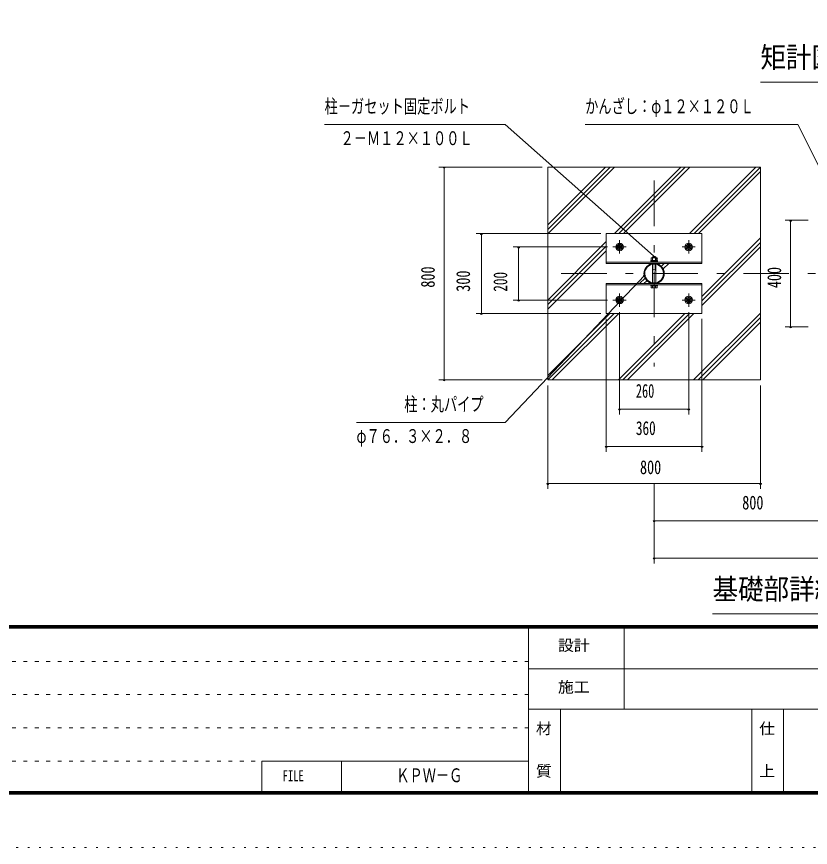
# Model space of a CAD drawing. Units: millimetres, scale not verified, with parts at other scales. Extents: x -32484 to 32484, y -14700 to 14700.
# Drawn here: x 10413 to 20867, y -14700 to -3766 of the extents above; entities that cross this region are included whole.
import ezdxf
from ezdxf.enums import TextEntityAlignment as Align

# ---------------------------------------------------------------- set-up
doc = ezdxf.new("R2010")
doc.units = ezdxf.units.MM
doc.header["$LTSCALE"] = 50
for name, pattern in [('USER1', [3, 1, -2]), ('USER3', [24, 12, -5, 2, -5]), ('USER4', [3, 0.5, -2.5])]:
    doc.linetypes.add(name, pattern=pattern)
doc.layers.add('0-1_0-F', color=7, linetype='Continuous')
for name, color, linetype, lineweight in [('0-6_2-0BOLD', 7, 'Continuous', 18), ('0-8_2-2CENTER', 3, 'USER3', 18), ('0-9_2-4THIN', 4, 'Continuous', 18), ('0-A_2-5DIM', 3, 'Continuous', 18), ('0-B_2-6HATCH', 2, 'Continuous', 18), ('0-C_F-F', 5, 'Continuous', 18), ('0-D_F-E_J_ADD', 3, 'USER4', 18)]:
    doc.layers.add(name, color=color, linetype=linetype, lineweight=lineweight)
doc.styles.add('ＭＳ ゴシック', font='')
doc.styles.get('ＭＳ ゴシック').set_extended_font_data('MS Gothic')

msp = doc.modelspace()

# ---------------------------------------------------------------- linework, layer by layer
at = {"layer": '0-6_2-0BOLD'}
for p, q in [((18788.94, -6976.12), (18788.94, -6944.65)), ((18798.65, -6986.62), (18809.14, -6976.12)), ((18819.64, -6976.12), (18809.14, -6986.62)), ((18829.35, -6944.65), (18829.35, -6976.12)), ((18830.15, -6929.57), (18830.15, -6941.12)), ((19439.15, -6997.82), (18179.15, -6997.82)), ((18788.14, -7269.03), (18788.14, -7025.17)), ((18788.14, -7097.57), (18830.15, -7097.57)), ((18830.15, -7025.17), (18830.15, -7269.03)), ((18179.15, -7296.37), (19439.15, -7296.37)), ((18788.94, -7307.57), (18788.94, -7332.04)), ((18829.35, -7307.57), (18829.35, -7332.04)), ((18852.89, -7307.57), (18852.89, -7296.37))]:
    msp.add_line(p, q, dxfattribs=at)
for points in [[(17409.14, -8547.1), (17409.14, -5747.09), (20209.14, -5747.09), (20209.14, -8547.1)], [(19439.15, -7013.57), (19439.15, -6621.57), (18179.15, -6621.57), (18179.15, -7013.57)], [(18389.15, -6776.89), (18354.14, -6756.68), (18319.14, -6776.89), (18319.14, -6817.3), (18354.15, -6837.51), (18389.15, -6817.3)], [(19229.14, -6776.89), (19264.14, -6756.68), (19299.14, -6776.89), (19299.14, -6817.3), (19264.15, -6837.51), (19229.14, -6817.3)], [(18179.15, -7672.62), (19439.15, -7672.62), (19439.15, -7280.62), (18179.15, -7280.62)], [(18354.15, -7456.68), (18319.14, -7476.89), (18319.14, -7517.3), (18354.14, -7537.51), (18389.15, -7517.3), (18389.15, -7476.89)], [(19264.14, -7537.51), (19299.14, -7517.3), (19299.14, -7476.89), (19264.15, -7456.68), (19229.14, -7476.89), (19229.14, -7517.3)]]:
    msp.add_lwpolyline(points, close=True, dxfattribs=at)
for points in [[(18852.89, -6997.82), (18852.89, -6986.62), (18765.39, -6986.62), (18765.39, -6997.82)], [(18766.45, -6986.62), (18766.45, -6976.12), (18851.85, -6976.12), (18851.85, -6986.62)], [(18849.56, -6976.12), (18849.56, -6944.65), (18843.45, -6941.12), (18774.84, -6941.12), (18768.73, -6944.65), (18768.73, -6976.12)], [(18788.14, -6941.12), (18788.14, -6929.57), (18795.15, -6922.57), (18823.15, -6922.57), (18830.14, -6929.57), (18788.14, -6929.57)], [(18852.89, -7307.57), (18765.39, -7307.57), (18765.39, -7296.37)], [(18768.73, -7307.57), (18768.73, -7332.04), (18774.84, -7335.57), (18843.45, -7335.57)], [(18843.45, -7335.57), (18849.56, -7332.04), (18849.56, -7307.57)]]:
    msp.add_lwpolyline(points, dxfattribs=at)
for centre, radius in [((18354.14, -6797.09), 50.75), ((18354.14, -6797.09), 34.3), ((19264.14, -6797.09), 50.75), ((19264.14, -6797.09), 34.3), ((18354.14, -6797.09), 15.4), ((19264.14, -6797.09), 15.4), ((18809.14, -7147.1), 133.53), ((18809.14, -7147.1), 123.72), ((18354.14, -7497.1), 50.75), ((18354.14, -7497.1), 34.3), ((18354.14, -7497.1), 15.4), ((19264.14, -7497.1), 50.75), ((19264.14, -7497.1), 34.3), ((19264.14, -7497.1), 15.4)]:
    msp.add_circle(centre, radius, dxfattribs=at)
for centre, radius, start, end in [((18778.84, -6957.33), 16.21, 51.45377, 90), ((18809.14, -7000.69), 59.57, 70.16867, 109.82912), ((18839.46, -6957.34), 16.22, 90, 128.53143), ((18778.84, -7319.36), 16.21, 270, 308.54623), ((18809.14, -7276), 59.57, 250.17088, 289.83133), ((18839.46, -7319.35), 16.22, 231.46857, 270)]:
    msp.add_arc(centre, radius, start, end, dxfattribs=at)
at = {"layer": '0-8_2-2CENTER'}
for p, q in [((18809.14, -5922.1), (18809.14, -8372.1)), ((18354.14, -6709.6), (18354.14, -6884.6)), ((19264.14, -6709.6), (19264.14, -6884.6)), ((18266.64, -6797.09), (18441.65, -6797.09)), ((19351.64, -6797.09), (19176.64, -6797.09)), ((17584.15, -7147.1), (27034.14, -7147.1)), ((18354.14, -7584.6), (18354.14, -7409.6)), ((19264.14, -7409.6), (19264.14, -7584.6)), ((18441.65, -7497.1), (18266.64, -7497.1)), ((19351.64, -7497.1), (19176.64, -7497.1))]:
    msp.add_line(p, q, dxfattribs=at)
at = {"layer": '0-9_2-4THIN'}
for p, q in [((18793.74, -6923.97), (18793.74, -6941.12)), ((18824.55, -6941.12), (18824.55, -6923.97)), ((18824.55, -7097.57), (18824.55, -7024.33)), ((18830.15, -7107.28), (18824.55, -7097.57))]:
    msp.add_line(p, q, dxfattribs=at)
msp.add_lwpolyline([(18793.74, -7024.33), (18793.74, -7097.57), (18788.14, -7107.28)], dxfattribs=at)
for centre in [(18354.14, -6797.09), (19264.14, -6797.09), (18354.14, -7497.1), (19264.14, -7497.1)]:
    msp.add_circle(centre, 21, dxfattribs=at)
at = {"layer": '0-A_2-5DIM'}
for p, q in [((20209.14, -4627.1), (24409.14, -4627.1)), ((15974.14, -5747.09), (17334.14, -5747.09)), ((16058.15, -5747.09), (16030.15, -5747.09)), ((16044.15, -8547.1), (16044.15, -5747.09)), ((20536.61, -6447.09), (20839.14, -6447.09)), ((20620.61, -6447.09), (20592.61, -6447.09)), ((20606.61, -6447.09), (20606.61, -7847.1)), ((18109.14, -6622.1), (16464.15, -6622.1)), ((16548.15, -6622.1), (16520.15, -6622.1)), ((16534.15, -6622.1), (16534.15, -7672.09)), ((16954.14, -6797.09), (18196.64, -6797.09)), ((17038.15, -6797.1), (17010.15, -6797.1)), ((17024.15, -7497.1), (17024.15, -6797.09)), ((18853.83, -6950.44), (18825.83, -6950.44)), ((18695.27, -7171.84), (18667.27, -7171.84)), ((18196.64, -7497.1), (16954.14, -7497.1)), ((17038.15, -7497.1), (17010.15, -7497.1)), ((16464.15, -7672.09), (18109.14, -7672.09)), ((16548.15, -7672.09), (16520.15, -7672.09)), ((18179.15, -9492.09), (18179.15, -7742.62)), ((18354.14, -9002.09), (18354.14, -7654.6)), ((19264.14, -7654.6), (19264.14, -9002.09)), ((19439.15, -7742.62), (19439.15, -9492.09)), ((20536.61, -7847.1), (20839.14, -7847.1)), ((20620.61, -7847.1), (20592.61, -7847.1)), ((15974.14, -8547.1), (17334.14, -8547.1)), ((16058.15, -8547.1), (16030.15, -8547.1)), ((17409.14, -8622.1), (17409.14, -9982.1)), ((20209.14, -9982.1), (20209.14, -8622.1)), ((18368.14, -8932.1), (18340.14, -8932.1)), ((19264.14, -8932.1), (18354.14, -8932.1)), ((19278.14, -8932.1), (19250.14, -8932.1)), ((18193.15, -9422.1), (18165.15, -9422.1)), ((19439.15, -9422.1), (18179.15, -9422.1)), ((19453.15, -9422.1), (19425.15, -9422.1)), ((17423.14, -9912.1), (17395.14, -9912.1)), ((17409.14, -9912.1), (20209.14, -9912.1)), ((18809.14, -10962.1), (18809.14, -9912.1)), ((20223.14, -9912.1), (20195.14, -9912.1)), ((18823.14, -10402.1), (18795.14, -10402.1)), ((18809.14, -10402.1), (21609.14, -10402.1)), ((18823.14, -10892.1), (18795.14, -10892.1)), ((25809.14, -10892.1), (18809.14, -10892.1)), ((25039.15, -11627.1), (19579.15, -11627.1))]:
    msp.add_line(p, q, dxfattribs=at)
for points in [[(18839.83, -6950.44), (16849.15, -5187.1), (14469.14, -5187.1)], [(21599.11, -6971.18), (20700.5, -5187.1), (17900.51, -5187.1)], [(14889.15, -9107.1), (16849.14, -9107.1), (18681.27, -7171.84)]]:
    msp.add_lwpolyline(points, dxfattribs=at)
for centre in [(16044.15, -5747.09), (20606.61, -6447.09), (16534.15, -6622.1), (17024.15, -6797.1), (18839.83, -6950.44), (18681.27, -7171.84), (17024.15, -7497.1), (16534.15, -7672.09), (20606.61, -7847.1), (16044.15, -8547.1), (18354.14, -8932.1), (19264.14, -8932.1), (18179.15, -9422.1), (19439.15, -9422.1), (17409.14, -9912.1), (20209.14, -9912.1), (18809.14, -10402.1), (18809.14, -10892.1)]:
    msp.add_arc(centre, 14, 180, 0, dxfattribs=at)
at = {"layer": '0-B_2-6HATCH'}
for p, q in [((17409.14, -6507.78), (18169.86, -5747.09)), ((18229.24, -5747.09), (17409.14, -6567.21)), ((17409.14, -6626.59), (18288.64, -5747.09)), ((18285.33, -6621.57), (19159.8, -5747.09)), ((18344.72, -6621.57), (19219.2, -5747.09)), ((19278.59, -5747.09), (18404.12, -6621.57)), ((19275.27, -6621.57), (20149.76, -5747.09)), ((20209.14, -5747.09), (19334.67, -6621.57)), ((19394.07, -6621.57), (20209.14, -5806.49)), ((18179.15, -6727.75), (17409.14, -7497.74)), ((19439.15, -7447.65), (20209.14, -6677.65)), ((20209.14, -6737.05), (19439.15, -7507.04)), ((18179.15, -6787.14), (17409.14, -7557.14)), ((17409.14, -7616.54), (18179.15, -6846.54)), ((19439.15, -7566.44), (20209.14, -6796.44)), ((18869.07, -7027.77), (18883.27, -7013.57)), ((18942.67, -7013.57), (18903.56, -7052.68)), ((18928.47, -7087.17), (19002.07, -7013.57)), ((18689.83, -7207.02), (18616.23, -7280.62)), ((18675.62, -7280.62), (18714.73, -7241.51)), ((18735.02, -7280.62), (18749.22, -7266.42)), ((18224.22, -7672.62), (17409.14, -8487.69)), ((17409.14, -8547.09), (18283.62, -7672.62)), ((18343.02, -7672.62), (17468.54, -8547.1)), ((18339.7, -8547.1), (19214.17, -7672.62)), ((19273.57, -7672.62), (18399.1, -8547.1)), ((18458.5, -8547.1), (19332.97, -7672.62)), ((19329.66, -8547.1), (20209.14, -7667.59)), ((20209.14, -7726.98), (19389.06, -8547.1)), ((19448.46, -8547.1), (20209.14, -7786.38))]:
    msp.add_line(p, q, dxfattribs=at)
at = {"layer": '0-C_F-F'}
for p, q in [((-8360.74, -11781), (31749.26, -11781)), ((31749.26, -11784.5), (-8360.74, -11784.5)), ((-8360.74, -11788), (31749.26, -11788)), ((31749.26, -11791.5), (-8360.74, -11791.5)), ((-8360.74, -11795), (31749.26, -11795)), ((31749.26, -11798.5), (-8360.74, -11798.5)), ((-8360.74, -11802), (31749.26, -11802)), ((31749.26, -11805.5), (-8360.74, -11805.5)), ((-8360.74, -11809), (31749.26, -11809)), ((31749.26, -11812.5), (-8360.74, -11812.5)), ((-8360.74, -11816), (31749.26, -11816)), ((17154.26, -14000), (17154.26, -11816)), ((18414.26, -11816), (18414.26, -12880)), ((22474.26, -12348), (17154.26, -12348)), ((17154.26, -12880), (22474.26, -12880)), ((17574.26, -12880), (17574.26, -14000)), ((20094.26, -12880), (20094.26, -14000)), ((20514.26, -14000), (20514.26, -12880)), ((13643.07, -13563.2), (17154.26, -13563.2)), ((13643.07, -14000), (13643.07, -13563.2)), ((14693.07, -13563.2), (14693.07, -14000))]:
    msp.add_line(p, q, dxfattribs=at)
at = {"layer": '0-C_F-F', "color": 6, "linetype": 'USER1'}
for p, q in [((17154.26, -12252.8), (-8395.74, -12252.8)), ((-8395.74, -12689.6), (17154.26, -12689.6)), ((17154.26, -13126.4), (-8395.74, -13126.4)), ((-8395.74, -13563.2), (13643.07, -13563.2))]:
    msp.add_line(p, q, dxfattribs=at)
at = {"layer": '0-C_F-F'}
for points in [[(31784.26, 14140), (31784.26, -14000), (-8395.74, -14000), (-8395.74, 14140)], [(31780.76, 14136.5), (-8392.24, 14136.5), (-8392.24, -13996.5), (31780.76, -13996.5)], [(31777.26, 14133), (31777.26, -13993), (-8388.74, -13993), (-8388.74, 14133)], [(31773.76, 14129.5), (31773.76, -13989.5), (-8385.24, -13989.5), (-8385.24, 14129.5)], [(31770.26, 14126), (31770.26, -13986), (-8381.74, -13986), (-8381.74, 14126)], [(31766.76, 14122.5), (31766.76, -13982.5), (-8378.24, -13982.5), (-8378.24, 14122.5)], [(31763.26, 14119), (-8374.74, 14119), (-8374.74, -13979), (31763.26, -13979)], [(31759.76, 14115.5), (-8371.24, 14115.5), (-8371.24, -13975.5), (31759.76, -13975.5)], [(31756.26, 14112), (31756.26, -13972), (-8367.74, -13972), (-8367.74, 14112)], [(31752.76, 14108.5), (-8364.24, 14108.5), (-8364.24, -13968.5), (31752.76, -13968.5)], [(31749.26, 14105), (31749.26, -13965), (-8360.74, -13965), (-8360.74, 14105)]]:
    msp.add_lwpolyline(points, close=True, dxfattribs=at)
at = {"layer": '0-D_F-E_J_ADD', "color": 5}
msp.add_lwpolyline([(32484.26, 14700), (32484.26, -14700), (-9095.74, -14700), (-9095.74, 14700)], close=True, dxfattribs=at)

# ---------------------------------------------------------------- texts
at = {"layer": '0-1_0-F', "style": 'ＭＳ ゴシック', "width": 0.7}
msp.add_text('ＫＰＷ－Ｇ', height=182.3, dxfattribs=at).set_placement((15413.49, -13896.73), align=Align.BOTTOM_LEFT)
at = {"layer": '0-A_2-5DIM', "color": 7, "style": 'ＭＳ ゴシック'}
for s, height, width, p in [('矩計図\u3000Ｓ＝１／２０', 273.5, 0.9, (20209.14, -4519.79)), ('柱－ガセット固定ボルト', 182.3, 0.7, (14469.14, -5092.22)), ('かんざし：φ１２×１２０Ｌ', 182.3, 0.7, (17900.5, -5092.23)), ('２－Ｍ１２×１００Ｌ', 182.3, 0.7, (14679.14, -5512.22)), ('260', 182.3, 0.65, (18569.4, -8837.22)), ('柱：丸パイプ', 182.3, 0.7, (15519.14, -9012.22)), ('360', 182.3, 0.7, (18569.4, -9327.22)), ('φ７６．３×２．８', 182.3, 0.7, (14889.15, -9432.23)), ('800', 182.3, 0.75, (18623.14, -9842.09)), ('800', 182.3, 0.75, (19969.39, -10307.22)), ('基礎部詳細図\u3000Ｓ＝１／２０', 273.5, 0.9, (19579.15, -11519.79))]:
    msp.add_text(s, height=height, dxfattribs=dict(at, width=width)).set_placement(p, align=Align.BOTTOM_LEFT)
for s, width, p in [('800', 0.75, (15974.15, -7333.1)), ('400', 0.75, (20536.61, -7339.77)), ('300', 0.75, (16439.28, -7386.85)), ('200', 0.7, (16929.28, -7386.84))]:
    msp.add_text(s, height=182.3, rotation=90, dxfattribs=dict(at, width=width)).set_placement(p, align=Align.BOTTOM_LEFT)
at = {"layer": '0-C_F-F', "color": 7, "style": 'ＭＳ ゴシック'}
for s, width, p in [('設計', 1.05, (17542.77, -12157.36)), ('施工', 1.05, (17542.77, -12706.1)), ('材', 1.05, (17252.26, -13252.1)), ('仕', 1.05, (20192.26, -13252.1)), ('質', 1.05, (17252.26, -13812.1)), ('上', 1.05, (20192.26, -13812.1)), ('FILE', 0.7, (13917.81, -13873.7))]:
    msp.add_text(s, height=145.9, dxfattribs=dict(at, width=width)).set_placement(p, align=Align.BOTTOM_LEFT)

doc.saveas('drawing.dxf')
